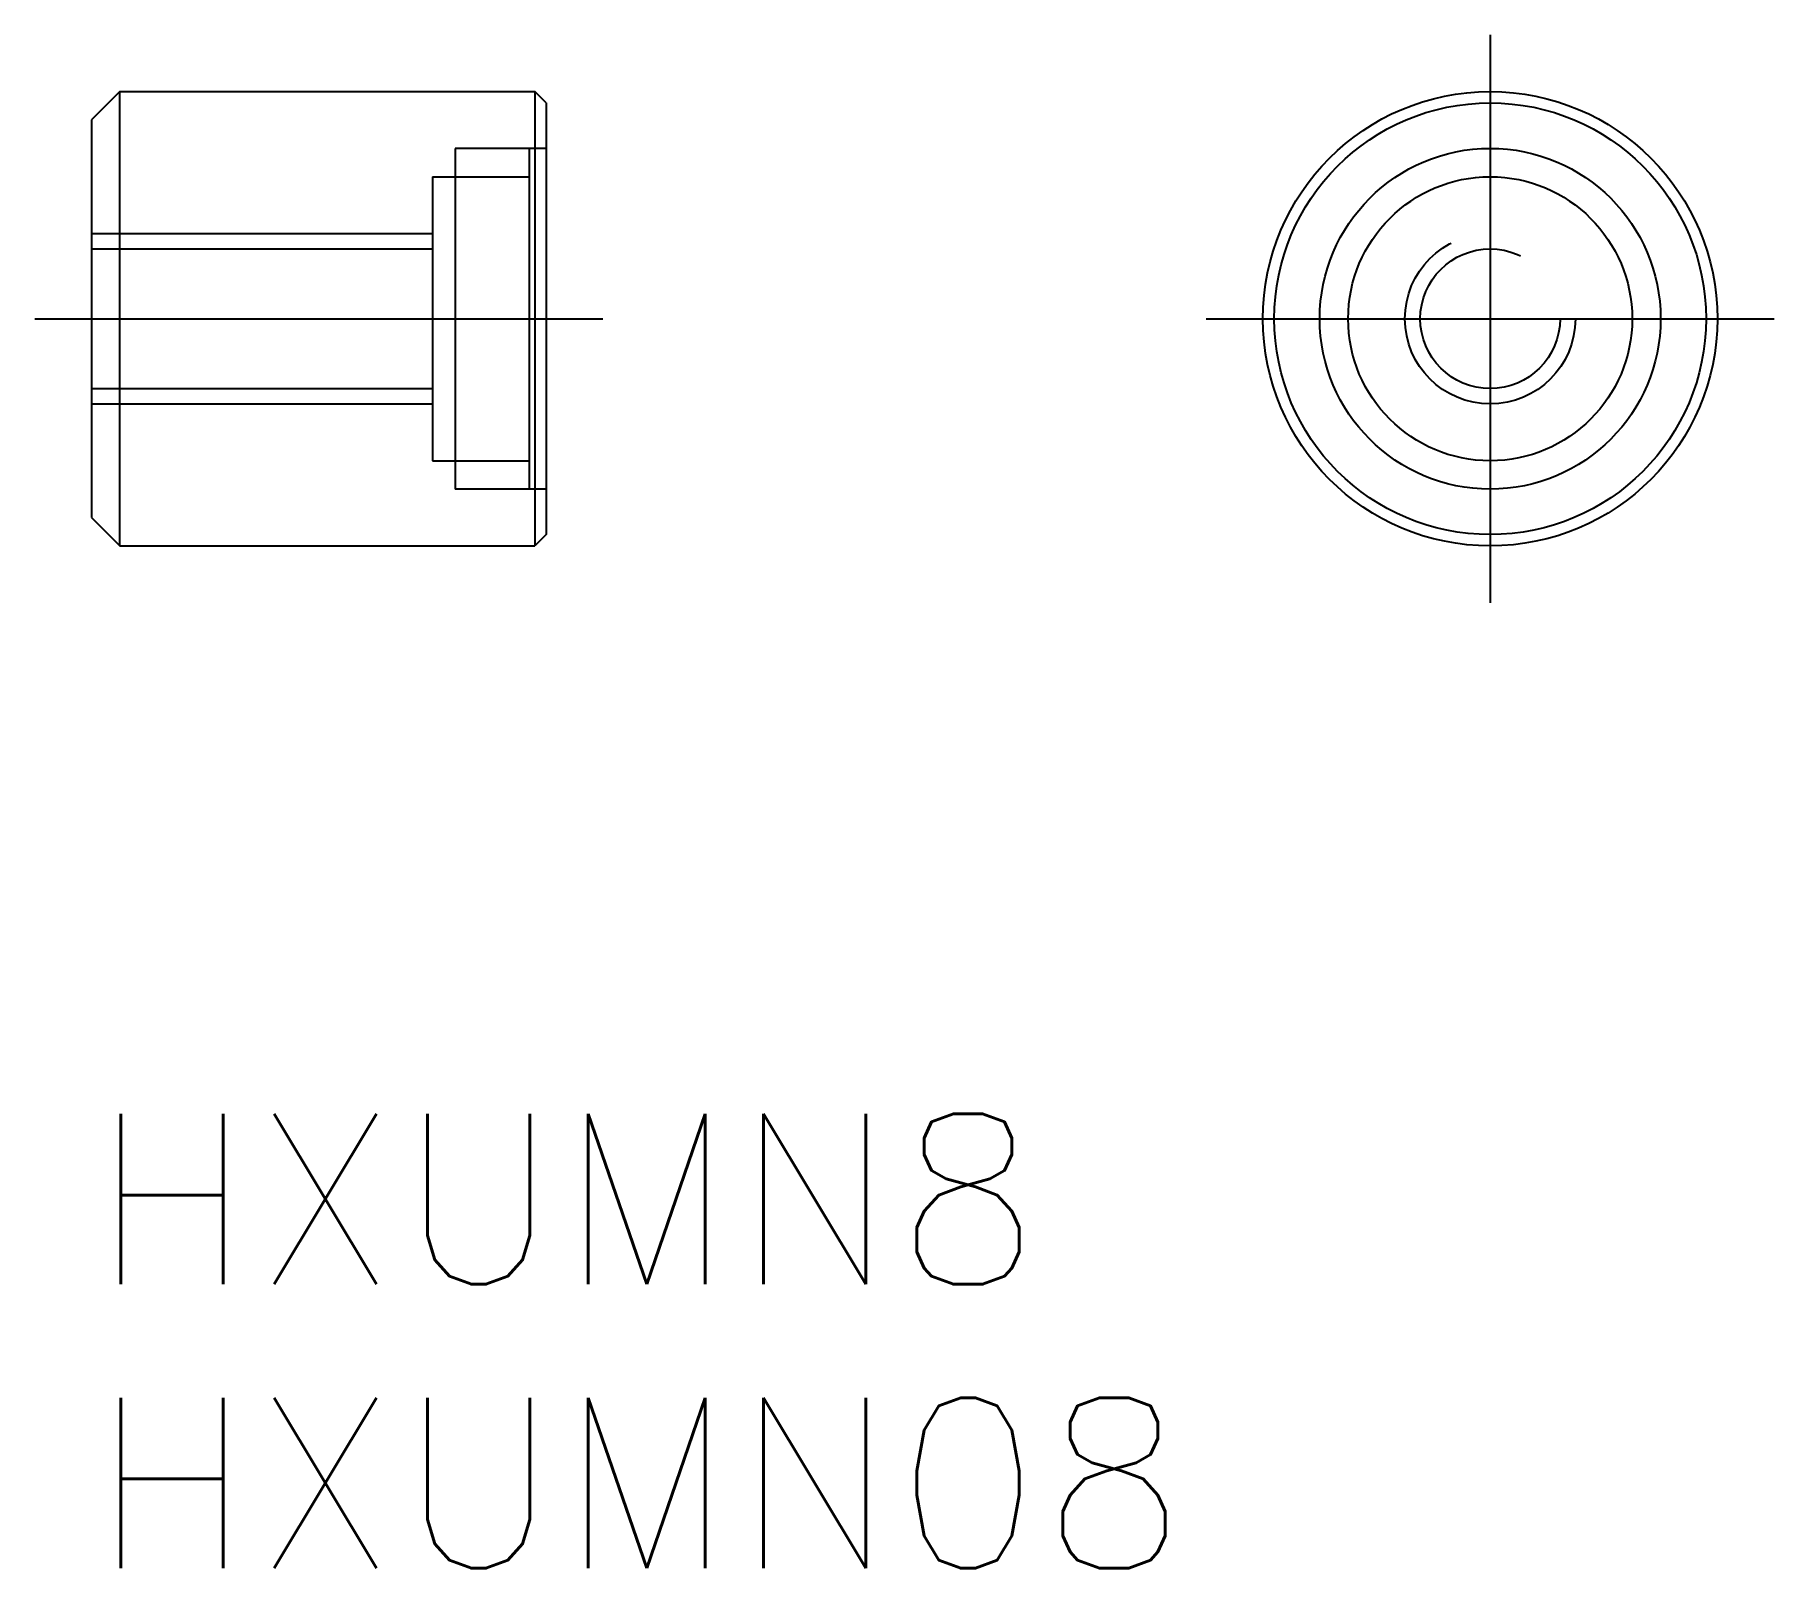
# Model space of a CAD drawing. Extents: x -1 to 29.6, y -8 to 19.
import ezdxf

# ---------------------------------------------------------------- set-up
doc = ezdxf.new("R2010")
doc.units = 0
doc.header["$LTSCALE"] = 0.5
doc.linetypes.add('CENTER', pattern=[50.8, 31.75, -6.35, 6.35, -6.35])
doc.linetypes.add('DASHED', pattern=[19.05, 12.7, -6.35])
for name, color, linetype in [('MSM_CENTER', 1, 'CENTER'), ('MSM_CONTINUOUS', 7, 'CONTINUOUS'), ('MSM_DASHED', 4, 'DASHED'), ('MSM_PART_NUMBER', 7, 'CONTINUOUS')]:
    doc.layers.add(name, color=color, linetype=linetype)
doc.styles.get("Standard").update_dxf_attribs({"font": 'txt.shx', "height": 1, "bigfont": 'bigfont.shx'})

# ---------------------------------------------------------------- blocks, each defined once
blk = doc.blocks.new('*U18')
at = {"layer": 'MSM_PART_NUMBER'}
blk.add_text('HXUMN8', height=3, dxfattribs=at).set_placement((0, -3))
blk = doc.blocks.new('*U19')
at = {"layer": 'MSM_PART_NUMBER'}
blk.add_text('HXUMN08', height=3, dxfattribs=at).set_placement((0, -8))

msp = doc.modelspace()

# ---------------------------------------------------------------- linework, layer by layer
at = {"layer": 'MSM_CENTER'}
for p, q in [((24.62, 19), (24.62, 9)), ((-1, 14), (9, 14)), ((19.62, 14), (29.62, 14))]:
    msp.add_line(p, q, dxfattribs=at)
at = {"layer": 'MSM_CONTINUOUS'}
for p, q in [((0.5, 18), (0, 17.5)), ((0.5, 10), (0.5, 18)), ((0.5, 18), (7.8, 18)), ((8, 17.8), (7.8, 18)), ((7.8, 18), (7.8, 10)), ((8, 17.8), (8, 10.2)), ((0, 17.5), (0, 10.5)), ((0, 10.5), (0.5, 10)), ((8, 10.2), (7.8, 10)), ((0.5, 10), (7.8, 10))]:
    msp.add_line(p, q, dxfattribs=at)
for radius in [4, 3.8, 3, 2.5]:
    msp.add_circle((24.62, 14), radius, dxfattribs=at)
at = {"layer": 'MSM_DASHED'}
for p, q in [((6.4, 17), (6.4, 11)), ((8, 17), (6.4, 17)), ((7.7, 17), (7.7, 11)), ((6, 16.5), (6, 11.5)), ((6, 16.5), (7.7, 16.5)), ((0, 15.5), (6, 15.5)), ((0, 15.23), (6, 15.23)), ((0, 12.771), (6, 12.771)), ((0, 12.5), (6, 12.5)), ((6, 11.5), (7.7, 11.5)), ((8, 11), (6.4, 11))]:
    msp.add_line(p, q, dxfattribs=at)
for radius in [1.5, 1.23]:
    msp.add_circle((24.62, 14), radius, dxfattribs=at)

# ---------------------------------------------------------------- block references
at = {"layer": 'MSM_CONTINUOUS'}
for name in ['*U18', '*U19']:
    msp.add_blockref(name, (0, 0), dxfattribs=at)

doc.saveas('drawing.dxf')
